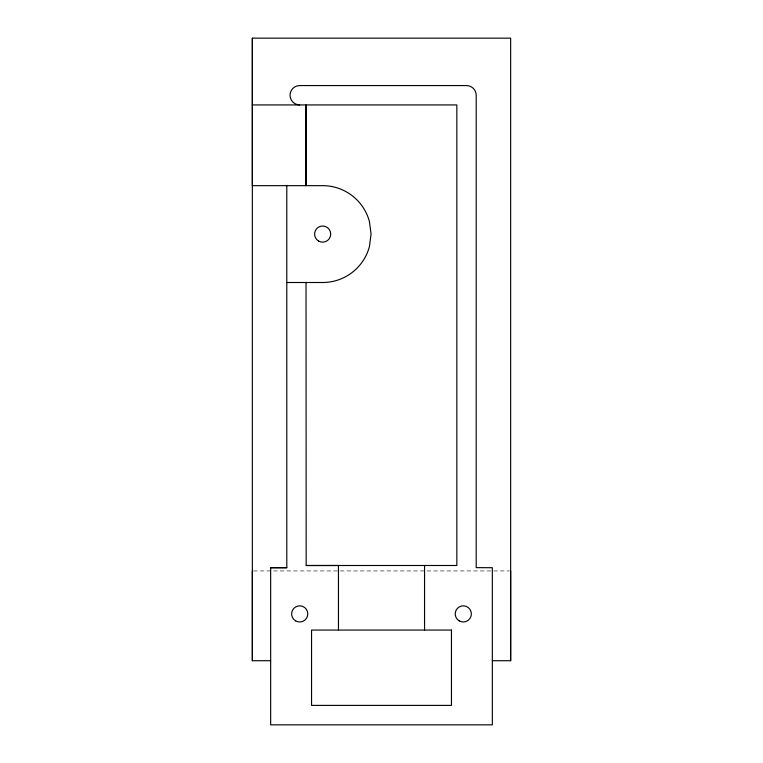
<?xml version="1.0" encoding="UTF-8"?>
<svg xmlns="http://www.w3.org/2000/svg" width="763" height="763" viewBox="0 0 763 763"><rect width="100%" height="100%" fill="white"/><g stroke="black" fill="none" stroke-linecap="round" stroke-linejoin="round"><path stroke-width="0.57" stroke-dasharray="3.81 2.86" d="M253.545 570.943L509.455 570.943"/><path stroke-width="1.14" d="M270.655 660.72L252.353 660.72L252.353 38.15L510.647 38.15L510.647 660.72L492.345 660.72M286.793 185.647L286.802 567.71L270.655 567.71L270.655 724.85L492.345 724.85L492.335 567.71L476.198 567.634L476.207 95.251A9.69 9.69 0 0 0 466.517 85.561L299.706 85.561A9.69 9.69 0 0 0 290.026 95.251A9.69 9.69 0 0 0 299.706 104.932M252.353 104.932L456.837 104.932L456.837 565.488L306.163 565.507L306.03 282.51M286.793 282.51L322.654 282.51A48.431 48.431 0 0 0 369.426 246.611L371.076 234.079L369.426 221.547A48.431 48.431 0 0 0 322.654 185.647L252.353 185.647L252.353 38.15M306.163 565.507L338.457 565.488L338.457 630.057M270.655 567.71L286.802 567.71M305.982 185.647L305.973 104.932L305.973 185.647M510.647 570.943L510.647 660.72M424.552 565.488L424.552 630.057M252.353 570.943L252.353 660.72M451.458 630.057L311.552 630.057L311.552 705.394L451.458 705.394L451.458 630.057M295.672 620.901A8.069 8.069 0 0 0 307.785 613.91A8.069 8.069 0 0 0 295.672 606.919A8.069 8.069 0 0 0 295.672 620.901M459.259 620.901A8.069 8.069 0 0 0 471.362 613.91A8.069 8.069 0 0 0 459.259 606.919A8.069 8.069 0 0 0 459.259 620.901M318.619 241.07A8.069 8.069 0 0 0 330.722 234.079A8.069 8.069 0 0 0 318.619 227.088A8.069 8.069 0 0 0 318.619 241.07"/></g></svg>
